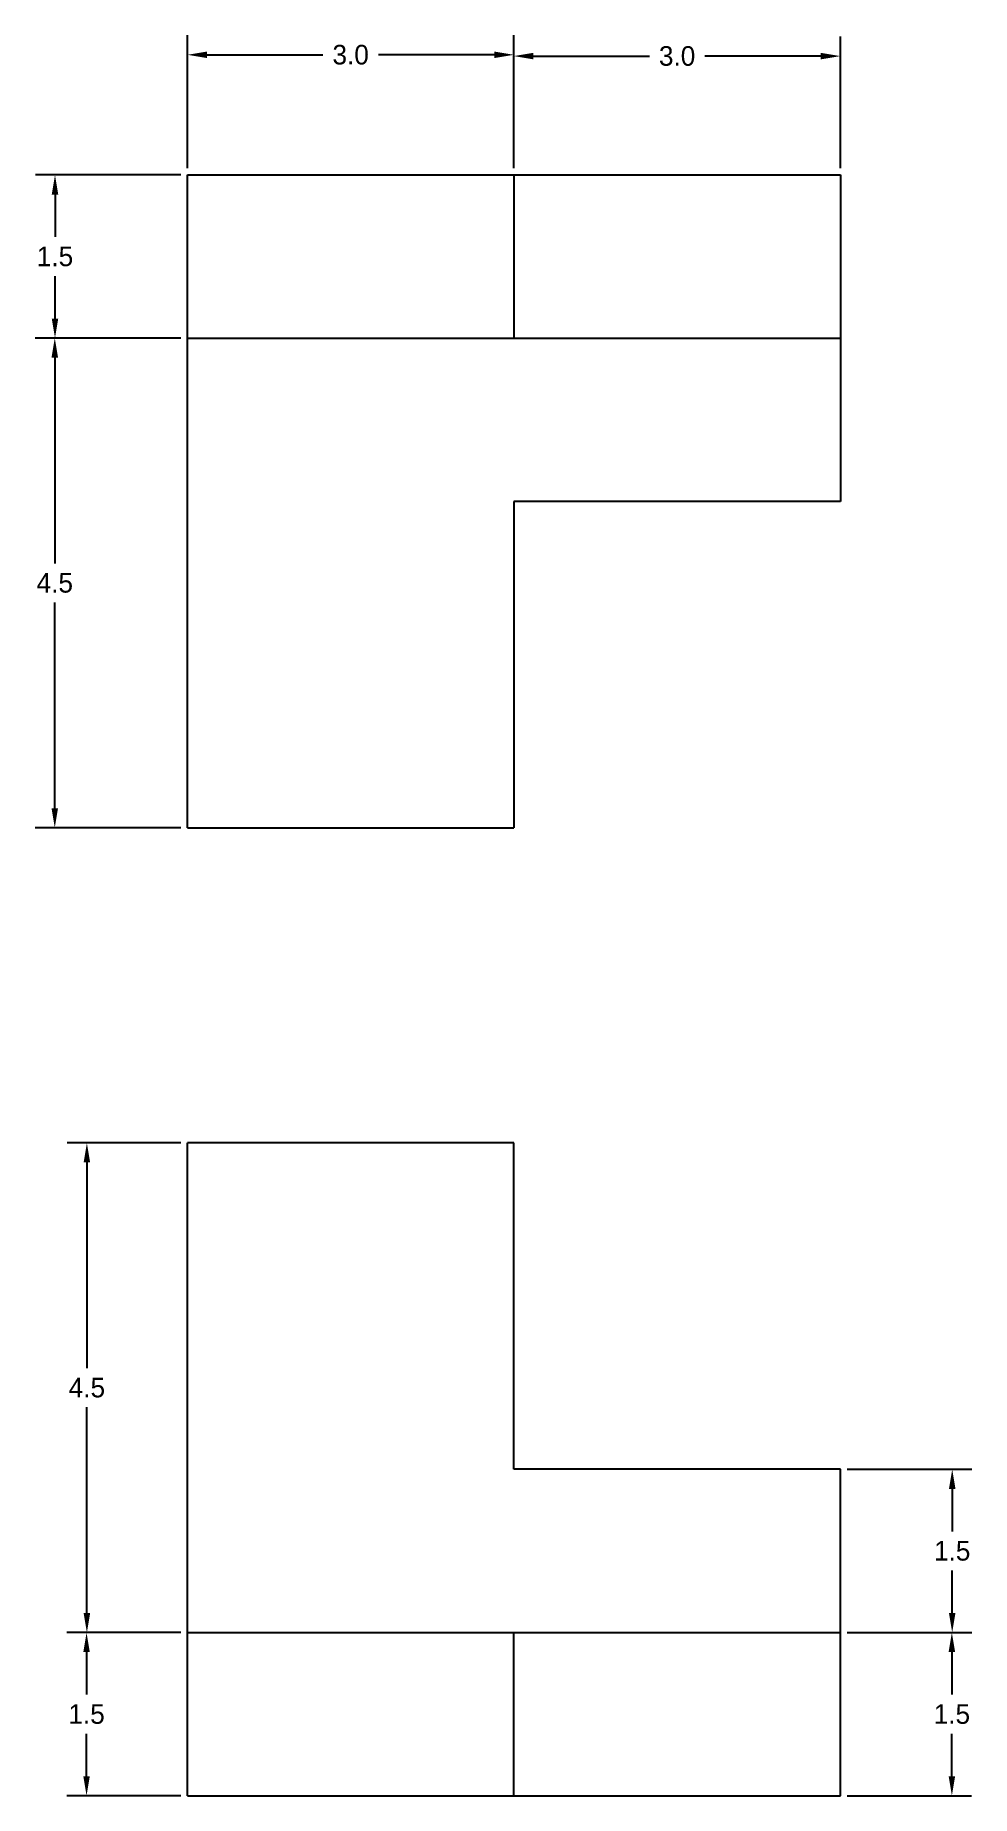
# Model space of a CAD drawing. Header units: inches. Extents: x -7.3 to 1.3, y -5.2 to 10.9.
import ezdxf

# ---------------------------------------------------------------- set-up
doc = ezdxf.new("R2010")
doc.units = ezdxf.units.IN
doc.header["$MEASUREMENT"] = 0
doc.dimstyles.get("Standard").update_dxf_attribs({"dimtxt": 0.18, "dimasz": 0.18, "dimexe": 0.18, "dimexo": 0.0625, "dimgap": 0.09, "dimtad": 0, "dimtih": 1, "dimtoh": 1, "dimdec": 1, "dimzin": 0, "dimdsep": 46, "dimtxsty": 'Standard', "dimcen": 0.09, "dimadec": 0, "dimazin": 0, "dimtfac": 1, "dimtdec": 1, "dimtofl": 0, "dimtmove": 0, "dimatfit": 3, "dimfxl": 1, "dimtolj": 1, "dimtzin": 0, "dimarcsym": 0})

# ---------------------------------------------------------------- blocks, each defined once
blk = doc.blocks.new('*D1')
at = {"color": 0, "lineweight": -2}
for p, q in [((0.172, -2.247), (1.317, -2.247)), ((1.137, -2.427), (1.137, -2.817)), ((1.137, -3.567), (1.137, -3.177)), ((0.172, -3.747), (1.317, -3.747))]:
    blk.add_line(p, q, dxfattribs=at)
at = {"color": 0}
for points in [[(1.107, -2.427), (1.167, -2.427), (1.137, -2.247)], [(1.107, -3.567), (1.167, -3.567), (1.137, -3.747)]]:
    blk.add_solid(points, dxfattribs=at)
at = {"layer": 'Defpoints', "color": 0}
for p in [(0.109, -2.247), (1.137, -2.247), (0.109, -3.747)]:
    blk.add_point(p, dxfattribs=at)
at = {"color": 0, "insert": (1.137, -2.997), "char_height": 0.18, "attachment_point": 5}
blk.add_mtext('\\A1;1.5', dxfattribs=at)
blk = doc.blocks.new('*D2')
at = {"color": 0, "lineweight": -2}
for p, q in [((0.172, -3.747), (1.314, -3.747)), ((1.134, -3.927), (1.134, -4.317)), ((1.134, -5.067), (1.134, -4.677)), ((0.172, -5.247), (1.314, -5.247))]:
    blk.add_line(p, q, dxfattribs=at)
at = {"color": 0}
for points in [[(1.104, -3.927), (1.164, -3.927), (1.134, -3.747)], [(1.104, -5.067), (1.164, -5.067), (1.134, -5.247)]]:
    blk.add_solid(points, dxfattribs=at)
at = {"layer": 'Defpoints', "color": 0}
for p in [(0.109, -3.747), (0.109, -5.247), (1.134, -5.247)]:
    blk.add_point(p, dxfattribs=at)
at = {"color": 0, "insert": (1.134, -4.497), "char_height": 0.18, "attachment_point": 5}
blk.add_mtext('\\A1;1.5', dxfattribs=at)
blk = doc.blocks.new('*D3')
at = {"color": 0, "lineweight": -2}
for p, q in [((-5.953, -3.747), (-6.998, -3.747)), ((-6.818, -3.927), (-6.818, -4.317)), ((-6.818, -5.067), (-6.818, -4.677)), ((-5.953, -5.247), (-6.998, -5.247))]:
    blk.add_line(p, q, dxfattribs=at)
at = {"color": 0}
for points in [[(-6.848, -3.927), (-6.788, -3.927), (-6.818, -3.747)], [(-6.848, -5.067), (-6.788, -5.067), (-6.818, -5.247)]]:
    blk.add_solid(points, dxfattribs=at)
at = {"layer": 'Defpoints', "color": 0}
for p in [(-5.891, -3.747), (-6.818, -5.247), (-5.891, -5.247)]:
    blk.add_point(p, dxfattribs=at)
at = {"color": 0, "insert": (-6.818, -4.497), "char_height": 0.18, "attachment_point": 5}
blk.add_mtext('\\A1;1.5', dxfattribs=at)
blk = doc.blocks.new('*D4')
at = {"color": 0, "lineweight": -2}
for p, q in [((-5.953, 0.753), (-6.995, 0.753)), ((-6.815, 0.573), (-6.815, -1.317)), ((-6.815, -3.567), (-6.815, -1.677)), ((-5.953, -3.747), (-6.995, -3.747))]:
    blk.add_line(p, q, dxfattribs=at)
at = {"color": 0}
for points in [[(-6.845, 0.573), (-6.785, 0.573), (-6.815, 0.753)], [(-6.845, -3.567), (-6.785, -3.567), (-6.815, -3.747)]]:
    blk.add_solid(points, dxfattribs=at)
at = {"layer": 'Defpoints', "color": 0}
for p in [(-6.815, 0.753), (-5.891, 0.753), (-5.891, -3.747)]:
    blk.add_point(p, dxfattribs=at)
at = {"color": 0, "insert": (-6.815, -1.497), "char_height": 0.18, "attachment_point": 5}
blk.add_mtext('\\A1;4.5', dxfattribs=at)
blk = doc.blocks.new('*D6')
at = {"color": 0, "lineweight": -2}
for p, q in [((-5.891, 9.711), (-5.891, 10.933)), ((-2.891, 9.711), (-2.891, 10.933)), ((-5.711, 10.753), (-4.646, 10.753)), ((-3.071, 10.753), (-4.136, 10.753))]:
    blk.add_line(p, q, dxfattribs=at)
at = {"color": 0}
for points in [[(-5.711, 10.783), (-5.711, 10.723), (-5.891, 10.753)], [(-3.071, 10.783), (-3.071, 10.723), (-2.891, 10.753)]]:
    blk.add_solid(points, dxfattribs=at)
at = {"layer": 'Defpoints', "color": 0}
for p in [(-2.891, 10.753), (-5.891, 9.649), (-2.891, 9.649)]:
    blk.add_point(p, dxfattribs=at)
at = {"color": 0, "insert": (-4.391, 10.753), "char_height": 0.18, "attachment_point": 5}
blk.add_mtext('\\A1;3.0', dxfattribs=at)
blk = doc.blocks.new('*D7')
at = {"color": 0, "lineweight": -2}
for p, q in [((-2.891, 9.774), (-2.891, 10.921)), ((0.109, 9.711), (0.109, 10.921)), ((-2.711, 10.741), (-1.646, 10.741)), ((-0.071, 10.741), (-1.136, 10.741))]:
    blk.add_line(p, q, dxfattribs=at)
at = {"color": 0}
for points in [[(-2.711, 10.771), (-2.711, 10.711), (-2.891, 10.741)], [(-0.071, 10.771), (-0.071, 10.711), (0.109, 10.741)]]:
    blk.add_solid(points, dxfattribs=at)
at = {"layer": 'Defpoints', "color": 0}
for p in [(0.109, 10.741), (-2.891, 9.711), (0.109, 9.649)]:
    blk.add_point(p, dxfattribs=at)
at = {"color": 0, "insert": (-1.391, 10.741), "char_height": 0.18, "attachment_point": 5}
blk.add_mtext('\\A1;3.0', dxfattribs=at)
blk = doc.blocks.new('*D8')
at = {"color": 0, "lineweight": -2}
for p, q in [((-5.953, 9.649), (-7.288, 9.649)), ((-7.108, 9.469), (-7.108, 9.079)), ((-7.108, 8.329), (-7.108, 8.719)), ((-5.953, 8.149), (-7.288, 8.149))]:
    blk.add_line(p, q, dxfattribs=at)
at = {"color": 0}
for points in [[(-7.138, 9.469), (-7.078, 9.469), (-7.108, 9.649)], [(-7.138, 8.329), (-7.078, 8.329), (-7.108, 8.149)]]:
    blk.add_solid(points, dxfattribs=at)
at = {"layer": 'Defpoints', "color": 0}
for p in [(-5.891, 9.649), (-7.108, 8.149), (-5.891, 8.149)]:
    blk.add_point(p, dxfattribs=at)
at = {"color": 0, "insert": (-7.108, 8.899), "char_height": 0.18, "attachment_point": 5}
blk.add_mtext('\\A1;1.5', dxfattribs=at)
blk = doc.blocks.new('*D9')
at = {"color": 0, "lineweight": -2}
for p, q in [((-5.953, 8.149), (-7.29, 8.149)), ((-7.11, 7.969), (-7.11, 6.079)), ((-7.11, 3.829), (-7.11, 5.719)), ((-5.953, 3.649), (-7.29, 3.649))]:
    blk.add_line(p, q, dxfattribs=at)
at = {"color": 0}
for points in [[(-7.14, 7.969), (-7.08, 7.969), (-7.11, 8.149)], [(-7.14, 3.829), (-7.08, 3.829), (-7.11, 3.649)]]:
    blk.add_solid(points, dxfattribs=at)
at = {"layer": 'Defpoints', "color": 0}
for p in [(-5.891, 8.149), (-7.11, 3.649), (-5.891, 3.649)]:
    blk.add_point(p, dxfattribs=at)
at = {"color": 0, "insert": (-7.11, 5.899), "char_height": 0.18, "attachment_point": 5}
blk.add_mtext('\\A1;4.5', dxfattribs=at)

msp = doc.modelspace()

# ---------------------------------------------------------------- linework, layer by layer
for p, q in [((-5.891, 8.149), (-5.891, 9.649)), ((-5.891, 9.649), (-2.891, 9.649)), ((-2.891, 9.649), (0.109, 9.649)), ((-2.891, 9.649), (-2.891, 8.149)), ((0.109, 9.649), (0.109, 8.149)), ((-5.891, 3.649), (-5.891, 8.149)), ((-5.891, 8.149), (-2.891, 8.149)), ((-2.891, 8.149), (0.109, 8.149)), ((0.109, 8.149), (0.109, 6.649)), ((0.109, 6.649), (-2.891, 6.649)), ((-2.891, 6.649), (-2.891, 3.649)), ((-5.891, 3.649), (-2.891, 3.649)), ((-5.891, -3.747), (-5.891, 0.753)), ((-2.891, 0.753), (-5.891, 0.753)), ((-2.891, -2.247), (-2.891, 0.753)), ((0.109, -2.247), (-2.891, -2.247)), ((0.109, -3.747), (0.109, -2.247)), ((-5.891, -5.247), (-5.891, -3.747)), ((-5.891, -3.747), (-2.891, -3.747)), ((-2.891, -3.747), (0.109, -3.747)), ((-2.891, -5.247), (-2.891, -3.747)), ((0.109, -5.247), (0.109, -3.747)), ((-5.891, -5.247), (-2.891, -5.247)), ((-2.891, -5.247), (0.109, -5.247))]:
    msp.add_line(p, q)

# ---------------------------------------------------------------- dimensions: what is measured, and where the dimension line sits
for base, p1, p2, picture, middle in [((-2.891, 10.753), (-5.891, 9.649), (-2.891, 9.649), '*D6', (-4.391, 10.753)), ((0.109, 10.741), (-2.891, 9.711), (0.109, 9.649), '*D7', (-1.391, 10.741))]:
    dim = msp.add_linear_dim(base=base, p1=p1, p2=p2, dimstyle='Standard')
    dim.commit()
    dim.dimension.update_dxf_attribs({"geometry": picture, "text_midpoint": middle})
for base, p1, p2, picture, middle in [((-7.108, 8.149), (-5.891, 9.649), (-5.891, 8.149), '*D8', (-7.108, 8.899)), ((-7.11, 3.649), (-5.891, 8.149), (-5.891, 3.649), '*D9', (-7.11, 5.899)), ((-6.815, 0.753), (-5.891, -3.747), (-5.891, 0.753), '*D4', (-6.815, -1.497)), ((1.137, -2.247), (0.109, -3.747), (0.109, -2.247), '*D1', (1.137, -2.997)), ((-6.818, -5.247), (-5.891, -3.747), (-5.891, -5.247), '*D3', (-6.818, -4.497)), ((1.134, -5.247), (0.109, -3.747), (0.109, -5.247), '*D2', (1.134, -4.497))]:
    dim = msp.add_linear_dim(base=base, p1=p1, p2=p2, angle=90, dimstyle='Standard')
    dim.commit()
    dim.dimension.update_dxf_attribs({"geometry": picture, "text_midpoint": middle})

doc.saveas('drawing.dxf')
